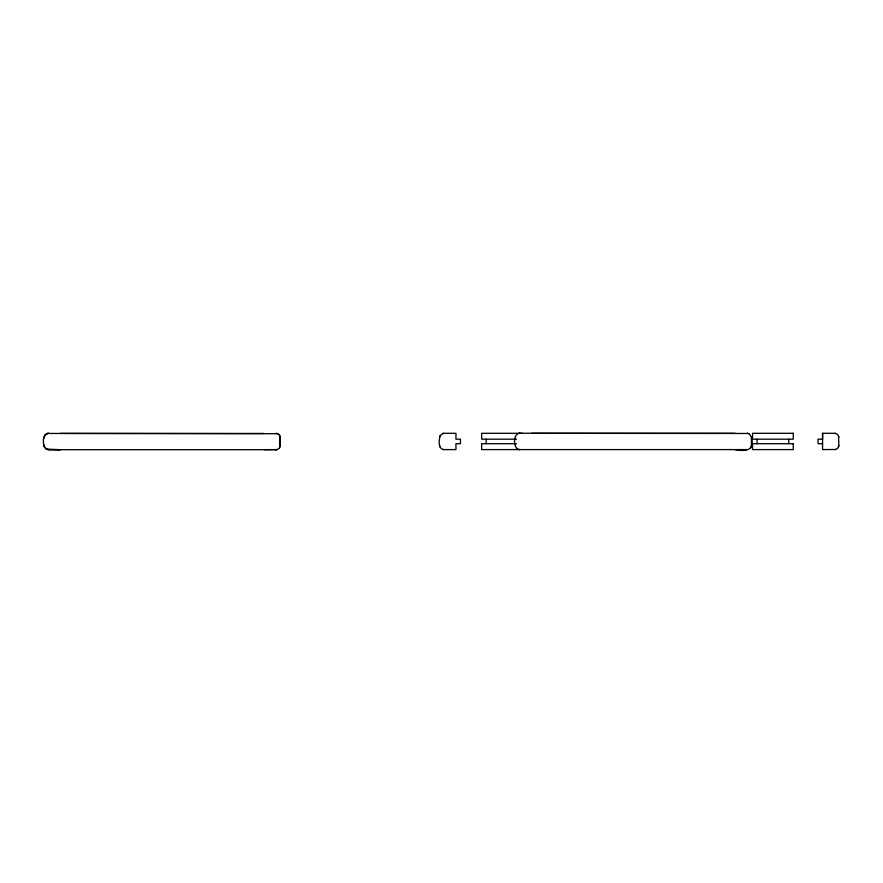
<?xml version="1.0" encoding="UTF-8"?>
<svg xmlns="http://www.w3.org/2000/svg" width="883" height="883" viewBox="0 0 883 883"><rect width="100%" height="100%" fill="white"/><g stroke="black" fill="none" stroke-linecap="round" stroke-linejoin="round"><path stroke-width="1.32" d="M46.346 449.16C42.296 446.268 42.031 435.043 47.483 433.421M279.469 447.979L280.308 445.749L280.22 436.71L280.297 445.827L279.072 448.432M440.175 435.496L443.575 433.299L455.948 433.31L455.937 439.193L460.462 439.193L460.462 443.719L455.937 443.719L455.937 449.59L443.575 449.59C437.471 448.454 439.171 439.789 440.175 435.496M751.444 437.902C754.921 450.451 745.506 451.732 735.164 449.668M822.57 433.31L822.57 449.59L835.528 449.502L837.614 448.354L838.85 445.672L838.585 436.059L837.161 434.149L834.932 433.31L822.57 433.31L822.57 439.193L818.044 439.193L818.044 443.707L822.57 443.707M44.15 437.913L45 435.087M44.161 437.295L44.249 436.721M838.85 445.672L838.585 446.842M280.22 446.345L280.308 437.902M439.657 437.217L439.745 436.621M750.605 447.902L751.444 445.672L751.444 437.306M45 435.065L48.079 433.332L48.686 433.332L47.483 433.465L264.028 433.454M278.609 448.895L276.379 449.745M518.045 433.586C513.266 435.97 513.376 446.743 518.034 449.337M518.045 433.52L519.215 433.321M442.979 433.398L443.575 433.299M834.932 449.59L835.528 449.502M275.783 449.745L276.986 449.579L264.028 449.668M519.215 433.255L519.822 433.321M519.822 433.255L735.164 433.31M60.441 433.387L277.56 433.719M522.361 433.31L481.643 433.31L481.643 439.193L516.489 439.193M531.588 433.321L748.122 433.476M516.489 443.707L481.643 443.707L481.643 449.59L746.93 449.59M45.397 448.376L48.675 449.679L275.794 449.668M48.675 449.679L60.441 449.69L46.358 449.105M746.93 433.31L747.526 433.31M275.783 433.387L276.39 433.465M519.215 449.535L519.811 449.602M834.932 433.31L835.528 433.398M519.204 449.602L517.493 449.028M442.979 449.491L443.575 449.579M276.39 433.387L276.986 433.476M47.472 449.568L48.068 449.657M748.122 433.398L749.248 433.895M277.56 433.652L279.072 434.701M749.248 433.829L751.444 437.228M278.62 434.226L280.043 436.202M279.469 435.076L280.308 437.383M44.161 445.694L44.669 447.416M44.249 446.29L44.415 446.864M439.911 446.831L439.657 445.661M838.762 436.632L838.85 437.228M44.161 445.087L44.15 445.76M788.729 439.193L788.729 443.707M757.062 439.193L757.062 443.707M486.169 439.193L486.169 443.707M793.254 433.31L752.537 433.31L752.537 439.193L793.254 439.193L793.254 433.31M793.254 443.707L752.537 443.707L752.537 449.59L793.254 449.59L793.254 443.707"/></g></svg>
